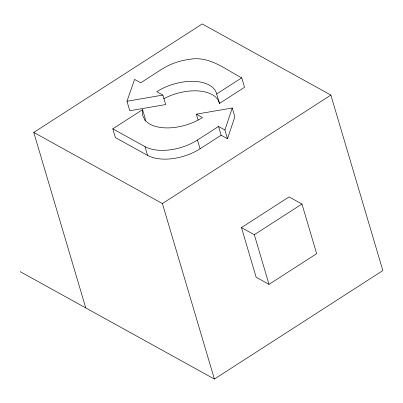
<?xml version="1.0" encoding="UTF-8"?>
<svg xmlns="http://www.w3.org/2000/svg" width="403" height="403" viewBox="0 0 403 403"><rect width="100%" height="100%" fill="white"/><g stroke="black" fill="none" stroke-linecap="round" stroke-linejoin="round"><path stroke-width="0.6" d="M196.347 114.175L232.249 107.994L234.848 116.769L227.514 138.748L221.136 135.227L200.079 148.783A38.582 21.011 -16.5 0 1 147.558 155.382L115.399 137.594L112.8 128.824L142.581 109.646L142.556 115.298L145.07 120.245A38.582 21.011 -16.5 0 0 202.457 117.555L196.347 114.175L198.08 120.029M145.171 120.93L145.181 118.422L142.581 109.646M227.514 138.748L224.914 129.978L232.249 107.994M241.719 77.829L216.673 93.959A38.582 21.011 -16.5 0 0 156.772 91.698L162.883 95.078L165.688 104.553L129.786 110.734L126.98 101.259L134.582 79.426L140.692 82.806L161.749 69.245A38.582 21.011 -16.5 0 1 189.47 59.367C209.343 55.533 225.212 69.326 241.719 77.829L244.525 87.305L219.479 103.435A38.582 21.011 -16.5 0 0 163.658 98.78M85.753 307.912L33.771 132.421L202.23 23.938L330.868 95.088L382.85 270.579L214.386 379.062L20.15 271.627M112.8 128.824L144.959 146.611A38.582 21.011 -16.5 0 0 197.48 140.007L218.537 126.451L224.914 129.978M33.771 132.421L162.404 203.57L330.868 95.088M241.452 227.599L289.097 196.916L301.963 204.029L316.667 253.668L269.018 284.352L256.152 277.234L241.452 227.599L254.313 234.712L269.018 284.352M254.313 234.712L301.963 204.029M126.98 101.259L162.883 95.078M216.673 93.959L219.479 103.435M218.537 126.451L221.136 135.227M197.48 140.007L200.079 148.783M162.404 203.57L214.386 379.062M144.959 146.611L147.558 155.382"/></g></svg>
